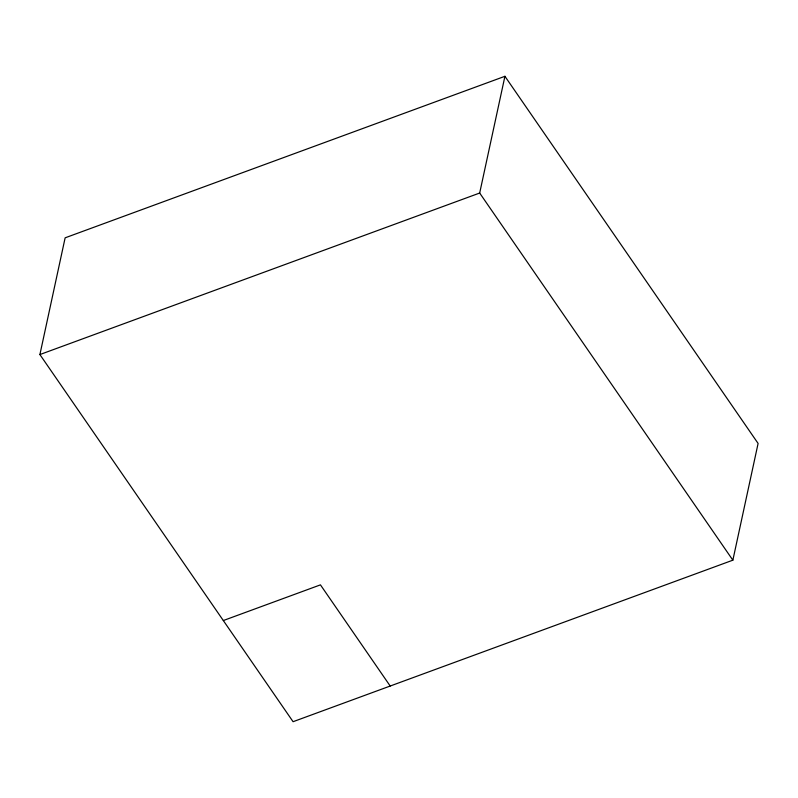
<?xml version="1.0" encoding="UTF-8"?>
<svg xmlns="http://www.w3.org/2000/svg" width="798" height="798" viewBox="0 0 798 798"><rect width="100%" height="100%" fill="white"/><g stroke="black" fill="none" stroke-linecap="round" stroke-linejoin="round"><path stroke-width="1.2" d="M39.9 354.561L65.137 237.824L504.925 76.299L758.1 443.439L732.863 560.176L293.075 721.701L39.9 354.561L479.678 193.036L504.925 76.299M223.32 620.545L320.447 584.864L390.202 686.031M479.678 193.036L732.863 560.176"/></g></svg>
